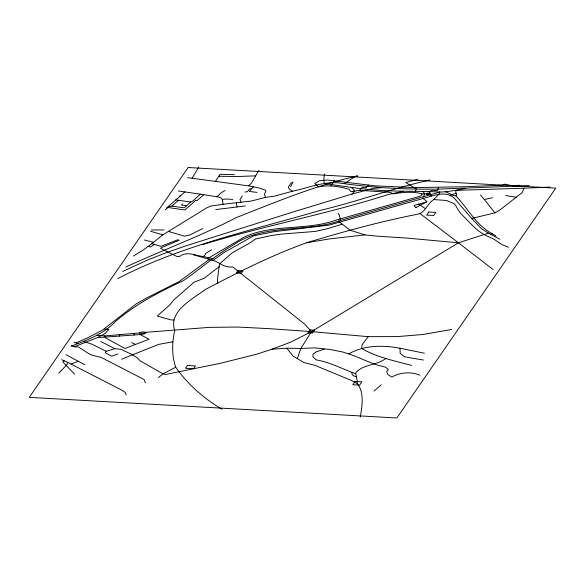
<?xml version="1.0" encoding="UTF-8"?>
<svg xmlns="http://www.w3.org/2000/svg" width="585" height="585" viewBox="0 0 585 585"><rect width="100%" height="100%" fill="white"/><g stroke="black" fill="none" stroke-linecap="round" stroke-linejoin="round"><path stroke-width="0.88" d="M529.308 185.562L468.3 187.975C458.903 189.408 449.536 191.968 439.876 192.041L438.984 194.154L433.734 199.573C427.416 203.302 425.134 213.137 417.427 214.249C379.95 221.605 343.124 231.777 306.577 242.76C271.469 255.374 238.175 272.303 205.189 289.59C193.101 298.833 167.953 311.271 174.754 330.423C172.048 342.474 171.602 355.439 175.712 367.219C187.785 384.484 203.968 398.553 222.029 409.281M119.632 336.185L119.676 334.869M70.975 346.313L83.494 341.443L91.984 344.243L106.221 351.292L114.894 348.682L121.073 349.311L132.605 354.861L136.663 357.406L140.341 360.982L162.996 373.859L165.533 374.473L220.662 363.234L256.713 354.196L271.901 349.216L286.723 348.185L300.829 348.463L314.562 347.885L329.728 349.442L342.569 351.965L348.653 353.903C364.177 345.106 382.861 344.982 399.979 348.214L400.22 353.479L405.112 356.908L423.321 360.024M360.236 417.039C362.152 406.48 364.535 392.396 357.194 383.475L357.362 381.712L355.636 372.996C363.044 363.87 377.025 365.683 385.881 358.393M499.861 239.214L488.497 233.13L458.443 242.797L407.087 238.102L377.574 236.179L364.96 234.892L350.152 230.219L342.232 224.187L327.41 228.713L315.3 231.419L280.8 234.139L270.409 235.718L255.535 239.009L248.859 243.557L232.245 252.778L219.521 263.923L217.481 279.089L217.62 283.191M324.426 174.067L323.702 180.363L324.485 183.61C346.006 186.571 367.643 190.191 389.486 190.82C406.297 191.463 423.109 191.127 439.876 192.041L340.433 220.465C305.743 233.225 264.471 222.819 233.049 245.188C215.273 255.206 200.311 269.107 183.463 280.617C159.274 291.93 135.34 304.156 115.121 321.852C106.463 331.066 94.967 336.594 83.494 341.443M61.703 359.716L67.611 362.312L66.99 364.572L58.902 373.157M518.844 184.977L518.485 186.14L512.336 185.737L504.957 184.195M438.436 187.536L437.543 190.439L431.006 190.556L428.732 193.906L421.865 193.825C412.842 191.251 402.29 192.333 392.974 193.898L391.453 192.816L388.711 192.246L359.636 190.359L351.029 191.675L348.982 189.269C339.176 186.491 328.704 184.706 318.569 186.907L314.84 183.507L319.154 180.816L327.461 179.997L374.773 185.825L414.143 187.602L463.927 186.761L501.996 185.189L504.833 184.187M357.194 383.475L350.656 380.17L314.913 365.34L303.907 362.546L297.326 358.634L300.829 348.463L311.527 331.622L458.443 242.797L493.067 269.517M451.605 329.479L422.838 334.488L397.573 336.594L368.199 336.667L311.527 331.622L269.034 328.646L237.978 327.059L209.306 327.366L146.06 332.309L144.495 333.962L140.042 334.576L97.293 337.647L74.229 346.781L71.516 345.53M550.054 187.09L524.065 188.173L522.222 192.56L499.144 210.556L494.903 212.83L471.707 218.468L454.603 198.608C446.15 189.869 432.929 195.858 423.116 198.49L329.077 225.108L273.802 231.726L253.568 235.843L223.448 252.881L212.977 260.464M423.035 197.196C424.549 195.463 425.207 192.297 422.392 191.39M258.855 170.389L251.506 183.003L248.705 185.884L187.588 177.643M198.746 167.017L192.085 178.235M106.221 351.292L105.293 352.813L111.603 356.199L117.899 353.991M290.591 186.681L292.99 182.023L290.928 183.317L288.376 187.054L289.063 188.853L292.493 191.215C307.703 188.129 322.957 181.409 338.73 182.9C372.214 187.8 406.092 189.686 439.913 189.065L465.316 188.085M415.255 191.178L416.593 189.087L405.749 182.527L417.763 179.302M242.329 195.946L239.989 199.5L240.998 202.315M215.346 181.379L220.128 174.308L234.424 174.666M368.484 185.101L366.239 187.719L362.078 187.456L359.636 190.359M334.357 180.67L330.861 185.876M368.199 336.667L362.1 344.704L361.64 348.477C376.806 357.311 394.765 360.872 411.628 365.471M445.309 191.661L453.821 195.609L455.839 195.792L456.658 194.812L455.722 191.975L456.11 190.374L524.065 188.173M256.939 192.399L249.312 191.412L253.312 186.842M133.417 256.003L143.479 249.839L151.859 243.638L160.977 246.314L177.825 239.748L179.149 240.267L161.263 247.704L160.619 248.435L176.919 256.471L179.646 256.493C186.739 250.68 195.485 255.762 203.361 256.537L204.984 255.009L205.576 253.539L211.609 249.707M217.006 196.765L221.422 192.567L224.998 190.542M374.027 391.058L381.208 384.813M73.9 342.079L76.094 342.89L88.006 337.633L102.507 330.145L136.173 303.893L146.755 297.911L179.244 281.524L209.306 259.36L193.598 254.855M182.491 204.041L181.423 205.013L186.564 205.73L190.673 201.986L192.743 201.086L200.384 194.176L218.622 197.013L221.137 197.986L222.3 199.405L223.068 204.275L251.404 201.021L265.385 197.394L274.35 196.187L292.493 191.215M165.453 209.664L168.816 206.702L171.939 206.095L178.374 200.245M186.564 205.73L184.231 207.836L171.939 206.095M151.859 243.638L162.827 234.863L206.885 207.763L210.871 206.066L223.068 204.275M122.74 271.44L147.142 260.193L165.723 252.895L185.635 245.934L290.511 212.772L351.907 194.088L353.932 192.092L354.181 189.774L351.271 187.361M64.233 360.828L62.895 362.013L74.595 374.151M166.659 207.924L184.823 191.924L200.384 194.176M203.792 194.703L197.072 200.626L195.712 200.421L184.831 209.993L167.273 207.375M219.536 266.394L204.311 278.189L194.176 282.116L173.613 300.112L170.279 304.419L157.285 316.068L171.039 319.893L174.008 319.98M207.609 258.577L244.091 237.166C272.647 223.762 306.35 230.761 335.885 220.172L419.716 196.333L421.982 194.966L421.865 193.825M154.36 244.45L150.674 246.98L148.305 246.387M344.272 183.595L354.773 176.758L357.442 175.917M96.934 335.315L104.627 335.914L139.303 332.989L142.243 331.907L146.06 332.309M158.455 377.522L162.996 373.859L175.712 367.219M117.804 278.57C181.504 245.4 252.691 230.176 321.143 210.154C357.793 201.547 393.105 188.136 429.873 179.983M415.672 207.726L427.035 201.642L423.116 198.49M97.293 337.647L104.854 333.604L108.868 329.435L104.305 329.011M202.695 228.574L189.971 234.929L184.597 236.15L168.37 231.411M125.782 267.038C162.498 250.109 200.531 236.208 236.457 217.547C276.12 201.832 315.695 185.467 357.435 175.917M450.165 195.332L455.92 193.321M490.683 234.475L492.336 233.773L496.058 236.099M67.611 362.312L71.129 364.119L78.236 361.281L84.796 364.638M121.504 359.197L158.63 344.382L172.736 341.852M140.042 334.576L149.065 339.234L124.949 348.499L105.695 337.991L104.627 335.914M271.901 349.216L290.54 342.225L311.527 331.622L304.683 324.141L232.676 266.877C222.556 268.208 218.073 260.025 208.889 259.747M251.704 188.37L249.268 189.145L247.521 191.675L244.866 192.034M324.302 349.106L316.156 351.892L312.99 354.232L312.88 356.631L316.127 359.863C330.042 362.203 342.437 368.989 355.585 373.749M202.008 244.801C263.733 225.773 327.388 214.03 388.923 194.33L403.284 191.346M426.275 202.044L413.997 205.481M351.907 194.088L373.362 188.341L381.647 187.683M480.49 194.937L484.322 199.522L492.563 197.737M306.577 242.76L329.172 238.958L364.96 234.892M215.741 209.584L245.342 205.949M222.3 199.405L226.154 199.01L232.735 199.405M144.89 333.019L140.941 333.37L139.303 332.989M255.667 175.858L237.21 176.516L218.797 176.275M151.427 229.956L163.873 229.956M433.734 199.573L446.45 200.487L454.004 203.609L455.591 205.247L457.828 209.445L461.06 213.817L473.272 226.256L478.61 230.958L483.934 234.512L493.937 239.214L501.996 244.53L508.438 247.28M175.785 199.88L190.673 201.986M399.979 348.214L424.388 353.216M179.573 195.909L180.195 195.997M178.388 190.951L184.823 191.924M505.681 195.565L516.628 197.342M248.705 185.884L259.235 188.07L265.458 190.14L265.912 191.01L264.5 194.22L265.385 197.394M203.361 256.537L212.969 258.731M153.365 242.292L144.473 240.004M150.528 231.243L162.827 234.863M356.199 376.681L353.83 375.965L352.316 374.817L351.629 372.36M348.653 353.903C360.93 357.844 372.36 364.674 385.091 366.963L388.243 369.201L387.957 370.305L386.634 371.278L387.716 374.363L391.767 377.113C400.206 372.243 411.079 371.438 419.95 375.263M76.094 342.89L77.951 343.68M131.61 342.635L135.464 344.382M71.677 345.289L75.428 346.993L78.353 346.883L88.503 353.494L92.408 355.366L101.044 357.34L144.078 379.533L145.351 382.773M100.817 341.516L114.894 348.682M71.129 364.119L122.455 390.502L125.234 392.462L126.214 394.853M66.039 354.678L78.236 361.281M492.336 233.773C476.373 225.576 467.861 208.318 455.839 195.792M297.326 358.634L293.195 356.236L286.723 348.185M488.497 233.13L481.777 229.042L471.707 218.468M425.134 208.472L418.458 204.019M431.65 196.063L428.732 193.906M342.232 224.187L338.459 221.02M420.125 213.664L458.443 242.797M414.326 206.176L415.964 207.565M484.322 199.522L494.903 212.83M338.042 213.328L339.468 215.36L340.433 220.465M236.391 202.82L237.005 206.914M133.994 333.501L134.009 335.051M188.158 167.522L29.25 397.361L396.842 417.983L555.75 188.151L188.158 167.522M237.905 270.628L236.296 272.961L241.429 273.246L243.038 270.913L237.905 270.628M187.405 365.449L185.467 368.25L193.481 368.704L195.419 365.903L187.405 365.449M309.867 329.911L307.893 332.77L312.492 333.026L314.474 330.167L309.867 329.911M427.35 193.167L426.523 194.359L429.77 194.542L430.604 193.35L427.35 193.167M428.834 212.011L426.706 215.09L433.726 215.485L435.854 212.406L428.834 212.011M355.102 381.442L352.821 384.747L359.621 385.127L361.903 381.822L355.102 381.442"/></g></svg>
